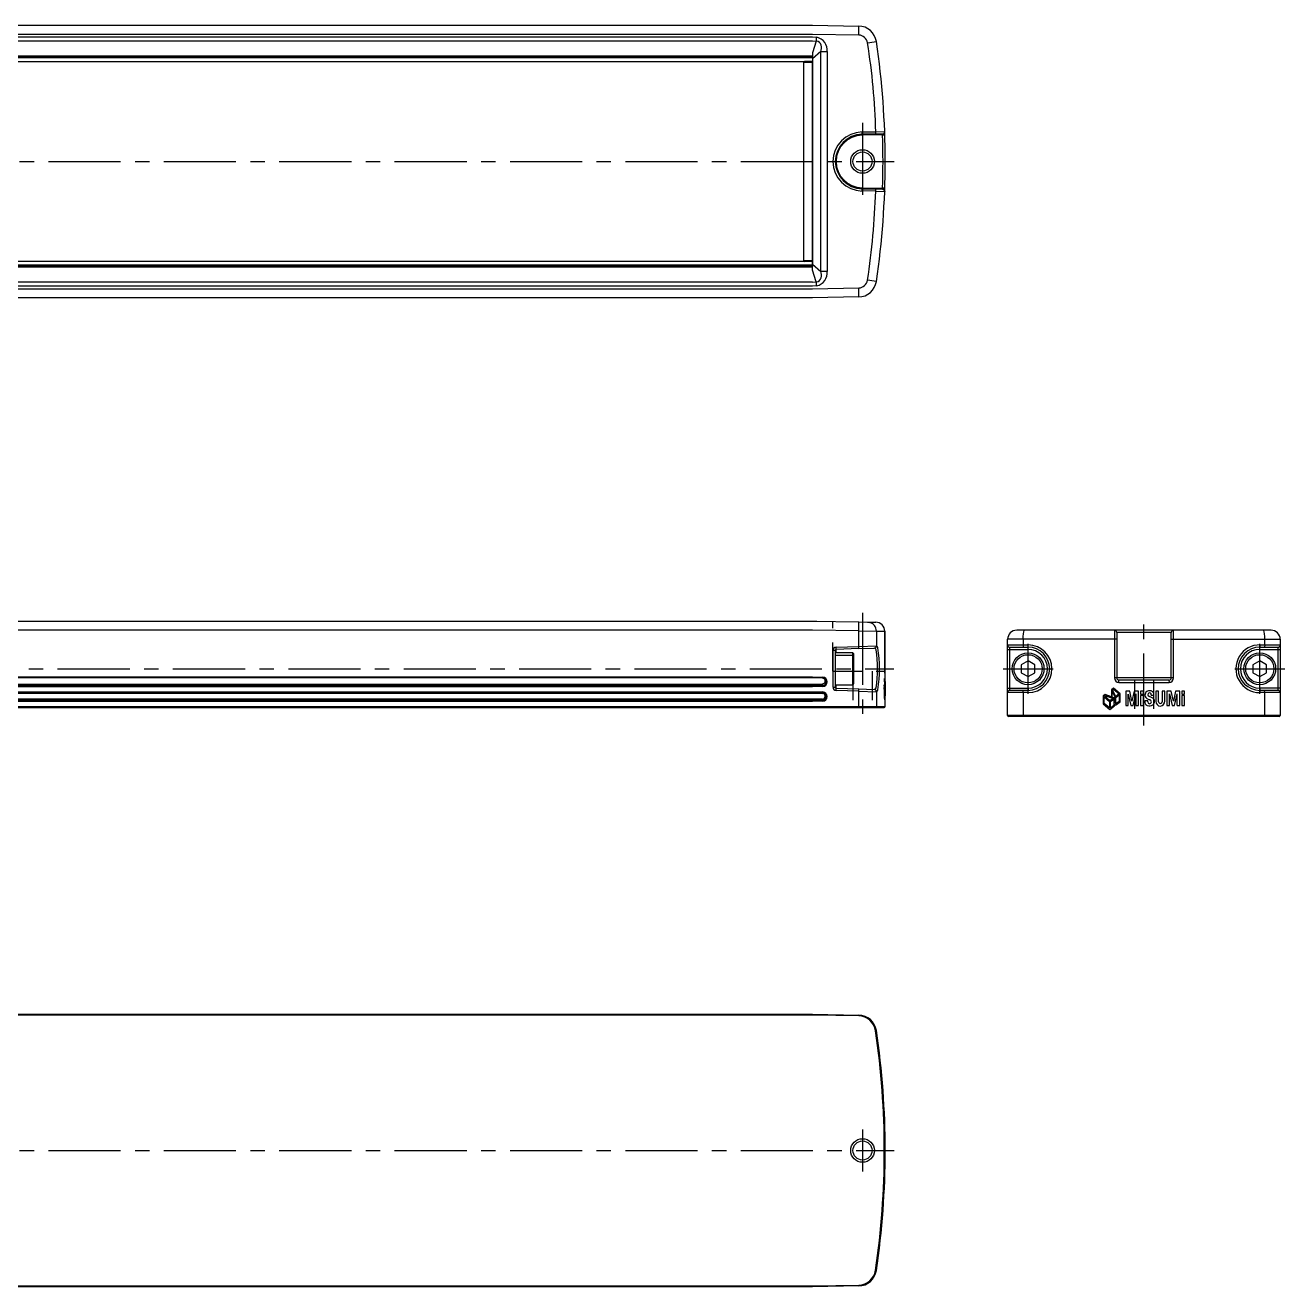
# Model space of a CAD drawing. Extents: x -2 to 553, y -8 to 288.
# Drawn here: x 275.3 to 552.6, y 10 to 287.8 of the extents above; entities that cross this region are included whole.
import ezdxf

# ---------------------------------------------------------------- set-up
doc = ezdxf.new("R2010")
doc.units = 0
doc.header["$LTSCALE"] = 0.5
doc.linetypes.add('CENTER', pattern=[50.8, 31.75, -6.35, 6.35, -6.35])
doc.linetypes.add('DASHED', pattern=[19.05, 12.7, -6.35])
for name, color, linetype in [('MSM_CENTER', 1, 'CENTER'), ('MSM_CONTINUOUS', 7, 'CONTINUOUS'), ('MSM_DASHED', 4, 'DASHED')]:
    doc.layers.add(name, color=color, linetype=linetype)

msp = doc.modelspace()

# ---------------------------------------------------------------- linework, layer by layer
at = {"layer": 'MSM_CENTER'}
for p, q in [((459.6, 266.27), (459.6, 249.26)), ((102.6, 257.76), (466.6, 257.76)), ((459.6, 158.38), (459.6, 135.57)), ((521.55, 133.57), (521.55, 156.57)), ((496.05, 140.57), (496.05, 151.57)), ((547.05, 140.57), (547.05, 151.57)), ((104.6, 146.07), (466.48, 146.07)), ((490.55, 146.07), (501.55, 146.07)), ((541.55, 146.07), (552.55, 146.07)), ((459.6, 44.6), (459.6, 35.4)), ((102.6, 40), (466.6, 40))]:
    msp.add_line(p, q, dxfattribs=at)
at = {"layer": 'MSM_CONTINUOUS'}
for p, q in [((120.6, 287.76), (448.6, 287.76)), ((448.6, 287.76), (458.76, 287.59)), ((448.6, 285.76), (120.6, 285.76)), ((120.6, 285.2), (448.6, 285.2)), ((120.6, 284.34), (448.6, 284.34)), ((458.76, 285.59), (448.6, 285.76)), ((448.6, 285.2), (449.52, 285.11)), ((448.6, 284.33), (449.43, 284.25)), ((449.43, 284.25), (448.6, 281.72)), ((448.6, 280.93), (120.6, 280.93)), ((120.6, 280.77), (448.6, 280.77)), ((448.6, 280.67), (120.6, 280.67)), ((448.6, 280.57), (120.6, 280.57)), ((450.43, 281.97), (448.6, 280.37)), ((448.6, 281.72), (448.6, 279.93)), ((450.43, 233.56), (450.43, 281.97)), ((450.43, 281.97), (451.79, 281.97)), ((451.79, 281.97), (451.79, 233.56)), ((121.1, 279.78), (448.1, 279.78)), ((121.1, 279.78), (448.1, 279.78)), ((446.6, 279.57), (446.6, 235.97)), ((448.6, 279.57), (446.6, 279.57)), ((446.6, 279.56), (446.6, 235.96)), ((446.6, 279.56), (446.6, 279.56)), ((448.5, 279.76), (446.8, 279.76)), ((448.1, 279.76), (448.1, 279.85)), ((448.3, 279.88), (448.3, 279.76)), ((448.49, 279.56), (448.49, 235.96)), ((448.6, 280.37), (448.6, 235.16)), ((459.49, 264.26), (462.51, 264.32)), ((462.51, 264.32), (464.48, 264.36)), ((462.51, 263.82), (459.49, 263.76)), ((464.01, 263.64), (459.49, 263.56)), ((462.51, 263.82), (463.98, 263.84)), ((459.49, 251.97), (464.01, 251.89)), ((459.49, 251.77), (462.51, 251.71)), ((462.51, 251.21), (459.49, 251.27)), ((462.51, 251.71), (462.51, 251.68)), ((462.51, 251.71), (463.91, 251.69)), ((462.51, 251.21), (464.48, 251.17)), ((463.91, 251.69), (464, 251.69)), ((464.48, 251.3), (464.48, 251.3)), ((464.48, 251.2), (464.48, 251.17)), ((448.6, 234.97), (120.6, 234.97)), ((120.6, 234.86), (448.6, 234.86)), ((448.6, 234.76), (120.6, 234.76)), ((120.6, 234.6), (448.6, 234.6)), ((448.1, 235.75), (121.1, 235.75)), ((448.1, 235.75), (121.1, 235.75)), ((446.6, 235.97), (448.6, 235.97)), ((448.5, 235.76), (446.8, 235.76)), ((448.1, 235.68), (448.1, 235.76)), ((448.3, 235.76), (448.3, 235.64)), ((448.6, 233.81), (448.6, 235.62)), ((448.6, 235.16), (450.43, 233.56)), ((448.6, 234.64), (448.6, 234.6)), ((449.43, 231.28), (448.6, 233.81)), ((451.79, 233.56), (450.43, 233.56)), ((448.6, 231.19), (120.6, 231.19)), ((448.6, 231.2), (449.43, 231.28)), ((448.6, 230.33), (120.6, 230.33)), ((120.6, 229.76), (448.6, 229.76)), ((449.52, 230.42), (448.6, 230.33)), ((448.6, 229.76), (458.76, 229.94)), ((458.76, 227.94), (448.6, 227.76)), ((448.6, 227.76), (120.6, 227.76)), ((120.6, 156.57), (448.6, 156.57)), ((448.6, 156.57), (458.76, 156.39)), ((448.6, 156.57), (449.52, 156.55)), ((458.76, 156.39), (460.72, 156.36)), ((460.7, 156.36), (462.51, 156.33)), ((460.72, 156.36), (461.05, 156.29)), ((448.6, 154.57), (120.6, 154.57)), ((458.76, 154.39), (448.6, 154.57)), ((458.76, 151), (458.76, 154.39)), ((458.76, 154.39), (462.65, 154.36)), ((462.65, 154.36), (462.65, 151.12)), ((462.65, 154.36), (464.48, 154.33)), ((464.48, 145.5), (464.48, 154.33)), ((464.48, 154.33), (464.48, 145.5)), ((549.55, 154.57), (493.55, 154.57)), ((494.96, 152.57), (494.98, 153.19)), ((494.98, 153.19), (495.02, 153.75)), ((495.02, 153.75), (495.08, 154.19)), ((495.08, 154.19), (495.17, 154.47)), ((495.17, 154.47), (495.26, 154.57)), ((515.04, 154.57), (515.04, 144.07)), ((527.55, 154.07), (515.55, 154.07)), ((515.55, 154.07), (515.55, 144.07)), ((527.55, 144.07), (527.55, 154.07)), ((528.07, 144.07), (528.07, 154.57)), ((547.94, 154.47), (547.85, 154.57)), ((548.02, 154.19), (547.94, 154.47)), ((548.09, 153.75), (548.02, 154.19)), ((548.13, 153.19), (548.09, 153.75)), ((548.14, 152.57), (548.13, 153.19)), ((453.11, 142.01), (453.11, 150.13)), ((453.11, 150.13), (453.6, 150.13)), ((453.6, 150.13), (453.6, 142.01)), ((453.78, 150.83), (458.76, 151)), ((458.77, 150.5), (453.79, 150.33)), ((453.79, 149.57), (453.79, 150.33)), ((458.76, 151), (462.65, 151.12)), ((458.77, 150.5), (462.17, 150.62)), ((462.17, 150.62), (462.22, 150.62)), ((462.65, 151.12), (462.7, 151.12)), ((491.55, 135.77), (491.55, 152.57)), ((515.55, 152.57), (491.55, 152.57)), ((491.55, 151.32), (496.05, 151.32)), ((491.55, 150.32), (496.05, 150.32)), ((492.05, 150.82), (496.05, 150.82)), ((492.05, 141.32), (492.05, 150.82)), ((494.96, 152.57), (494.96, 151.32)), ((494.96, 151.32), (494.97, 151.13)), ((494.97, 151.13), (494.98, 150.97)), ((494.98, 150.97), (495.01, 150.86)), ((495.01, 150.86), (495.04, 150.82)), ((496.05, 150.32), (496.05, 150.82)), ((527.55, 152.57), (551.55, 152.57)), ((547.05, 151.32), (551.55, 151.32)), ((547.05, 150.32), (547.05, 150.82)), ((547.05, 150.82), (551.05, 150.82)), ((547.05, 150.32), (551.55, 150.32)), ((548.1, 150.86), (548.07, 150.82)), ((548.12, 150.97), (548.1, 150.86)), ((548.14, 151.13), (548.12, 150.97)), ((548.14, 151.32), (548.14, 152.57)), ((548.14, 151.32), (548.14, 151.13)), ((551.05, 150.82), (551.05, 141.32)), ((551.55, 152.57), (551.55, 135.77)), ((457.4, 149.57), (453.6, 149.57)), ((453.6, 149.1), (457.4, 149.1)), ((457.4, 149.57), (457.4, 142.57)), ((457.6, 149.4), (457.6, 142.76)), ((496.05, 147.79), (494.55, 146.94)), ((497.55, 146.94), (496.05, 147.79)), ((547.05, 147.79), (545.55, 146.94)), ((548.55, 146.94), (547.05, 147.79)), ((457.6, 146.96), (457.4, 146.96)), ((457.4, 145.18), (457.6, 145.18)), ((464.49, 144.89), (464.49, 144.88)), ((464.6, 137.77), (464.6, 144.8)), ((494.55, 146.94), (494.55, 145.2)), ((494.55, 145.2), (496.05, 144.35)), ((496.05, 144.35), (497.55, 145.2)), ((497.55, 145.2), (497.55, 146.94)), ((545.55, 146.94), (545.55, 145.2)), ((545.55, 145.2), (547.05, 144.35)), ((547.05, 144.35), (548.55, 145.2)), ((548.55, 145.2), (548.55, 146.94)), ((120.6, 144.27), (448.6, 144.27)), ((448.6, 144.07), (120.6, 144.07)), ((448.6, 144.04), (120.6, 144.04)), ((120.6, 142.69), (448.6, 142.69)), ((448.6, 142.52), (120.6, 142.52)), ((448.6, 142.32), (120.6, 142.32)), ((448.6, 142.12), (120.6, 142.12)), ((448.6, 144.27), (450.81, 144.21)), ((450.8, 144.01), (448.6, 144.07)), ((450.8, 143.99), (448.6, 144.04)), ((448.6, 142.69), (450.8, 142.75)), ((450.81, 142.58), (448.6, 142.52)), ((450.8, 142.38), (448.6, 142.32)), ((450.81, 142.18), (448.6, 142.12)), ((453.11, 142.01), (453.6, 142.01)), ((453.6, 142.57), (457.4, 142.57)), ((453.79, 141.81), (453.79, 142.57)), ((453.79, 141.81), (458.77, 141.64)), ((464.37, 142.23), (464.38, 142.32)), ((464.37, 142.23), (464.37, 140.46)), ((464.37, 142.17), (464.39, 142.17)), ((464.38, 141.97), (464.37, 141.97)), ((464.38, 142.32), (464.39, 142.55)), ((464.4, 142.32), (464.38, 142.32)), ((464.38, 141.97), (464.38, 140.54)), ((464.43, 141.14), (464.38, 141.97)), ((464.39, 142.55), (464.45, 142.03)), ((464.4, 142.32), (464.39, 142.17)), ((464.39, 142.17), (464.44, 141.14)), ((464.4, 142.32), (464.43, 142.03)), ((464.43, 142.03), (464.45, 142.03)), ((464.43, 142.03), (464.44, 141.96)), ((464.44, 141.96), (464.46, 141.96)), ((464.44, 141.96), (464.46, 141.76)), ((464.45, 143.56), (464.46, 143.66)), ((464.45, 143.56), (464.45, 142.03)), ((464.45, 143.48), (464.46, 143.48)), ((464.46, 143.13), (464.45, 143.13)), ((464.46, 143.66), (464.47, 143.9)), ((464.46, 143.66), (464.47, 143.66)), ((464.47, 143.66), (464.46, 143.48)), ((464.46, 143.48), (464.49, 142.07)), ((464.46, 143.13), (464.46, 141.96)), ((464.46, 143.13), (464.48, 142.07)), ((464.46, 141.96), (464.48, 141.76)), ((464.46, 141.76), (464.48, 141.76)), ((464.46, 141.76), (464.46, 141.51)), ((464.52, 142.66), (464.47, 143.9)), ((464.51, 142.66), (464.47, 143.66)), ((464.48, 142.07), (464.49, 142.07)), ((464.48, 142.07), (464.48, 141.92)), ((464.48, 140.68), (464.48, 141.92)), ((464.48, 141.89), (464.49, 141.89)), ((464.48, 141.76), (464.48, 140.91)), ((464.49, 142.07), (464.5, 142.43)), ((464.51, 142.43), (464.49, 141.89)), ((464.49, 141.89), (464.49, 140.46)), ((464.5, 142.43), (464.51, 142.66)), ((464.51, 142.43), (464.5, 142.43)), ((464.52, 142.66), (464.51, 142.66)), ((464.51, 141), (464.51, 142.43)), ((464.52, 140.92), (464.52, 142.66)), ((464.57, 143.26), (464.55, 143.26)), ((464.55, 143.26), (464.55, 140.1)), ((464.55, 142.62), (464.56, 142.62)), ((464.56, 140.1), (464.56, 142.62)), ((464.56, 142.62), (464.57, 141.03)), ((464.57, 143.26), (464.58, 141.03)), ((464.59, 143.26), (464.58, 143.26)), ((464.58, 143.26), (464.58, 142.66)), ((464.59, 142.66), (464.58, 142.66)), ((464.58, 142.66), (464.58, 141.03)), ((464.59, 142.66), (464.58, 140.1)), ((464.6, 143.26), (464.59, 143.26)), ((464.59, 143.26), (464.59, 142.59)), ((464.59, 140.1), (464.59, 143.26)), ((464.59, 142.66), (464.59, 140.1)), ((464.59, 142.59), (464.6, 142.59)), ((464.59, 142.3), (464.59, 140.1)), ((464.6, 142.3), (464.59, 142.3)), ((464.6, 142.59), (464.6, 143.26)), ((464.6, 140.1), (464.6, 142.3)), ((491.55, 141.82), (496.05, 141.82)), ((496.05, 141.82), (496.05, 141.32)), ((514.84, 141.79), (514.38, 141.45)), ((516.32, 140.55), (514.84, 141.79)), ((528.07, 144.07), (515.04, 144.07)), ((516.04, 143.07), (516.05, 143.57)), ((516.04, 143.07), (527.07, 143.07)), ((527.05, 143.57), (516.05, 143.57)), ((527.05, 143.57), (527.07, 143.07)), ((547.05, 141.82), (547.05, 141.32)), ((551.55, 141.82), (547.05, 141.82)), ((120.6, 141.02), (448.6, 141.02)), ((120.6, 140.82), (448.6, 140.82)), ((120.6, 140.7), (448.6, 140.7)), ((448.6, 139.35), (120.6, 139.35)), ((448.6, 139.27), (120.6, 139.27)), ((448.6, 139.07), (120.6, 139.07)), ((448.6, 141.02), (450.81, 140.96)), ((448.6, 140.82), (450.8, 140.76)), ((448.6, 140.7), (450.8, 140.65)), ((450.8, 139.41), (448.6, 139.35)), ((450.8, 139.33), (448.6, 139.27)), ((450.8, 139.13), (448.6, 139.07)), ((450.81, 138.93), (448.6, 138.87)), ((450.8, 139.33), (450.8, 139.41)), ((458.76, 141.14), (453.78, 141.31)), ((458.76, 137.77), (458.76, 141.14)), ((458.76, 141.14), (462.65, 141.02)), ((458.77, 141.64), (462.17, 141.52)), ((462.22, 141.52), (462.17, 141.52)), ((462.65, 141.02), (462.7, 141.02)), ((462.65, 141.02), (462.65, 137.77)), ((464.37, 140.54), (464.38, 140.54)), ((464.37, 140.46), (464.42, 139.55)), ((464.38, 140.54), (464.44, 139.55)), ((464.42, 139.55), (464.44, 139.55)), ((464.42, 139.55), (464.42, 139.54)), ((464.42, 139.54), (464.44, 139.54)), ((464.42, 139.54), (464.44, 139.23)), ((464.43, 141.14), (464.44, 141.14)), ((464.44, 140.98), (464.43, 141.14)), ((464.46, 141.51), (464.44, 141.14)), ((464.47, 141.51), (464.44, 140.97)), ((464.44, 139.55), (464.44, 140.98)), ((464.44, 140.97), (464.44, 139.54)), ((464.44, 140.97), (464.44, 140.97)), ((464.44, 139.54), (464.47, 140)), ((464.48, 140), (464.44, 139.23)), ((464.46, 141.51), (464.47, 141.51)), ((464.47, 140.08), (464.47, 141.51)), ((464.47, 140.91), (464.48, 140.91)), ((464.47, 140.68), (464.48, 140.68)), ((464.47, 140.48), (464.48, 140.48)), ((464.47, 140), (464.47, 140.08)), ((464.47, 140), (464.48, 140)), ((464.48, 140.91), (464.48, 140.68)), ((464.48, 140.48), (464.48, 140.46)), ((464.48, 140.48), (464.48, 140)), ((464.48, 140.46), (464.49, 140.46)), ((464.48, 140.46), (464.49, 140.14)), ((464.51, 140.92), (464.49, 140.46)), ((464.52, 140.92), (464.49, 140.14)), ((464.51, 141), (464.51, 140.92)), ((464.51, 140.92), (464.52, 140.92)), ((464.55, 140.1), (464.56, 140.1)), ((464.57, 141.03), (464.58, 141.03)), ((464.57, 141.03), (464.57, 140.1)), ((464.57, 140.1), (464.58, 140.1)), ((464.59, 140.1), (464.6, 140.1)), ((464.59, 140.1), (464.59, 140.1)), ((496.05, 140.82), (491.55, 140.82)), ((496.05, 141.32), (492.05, 141.32)), ((494.96, 140.82), (494.97, 141.01)), ((494.96, 140.82), (494.96, 135.77)), ((494.97, 141.01), (494.98, 141.17)), ((494.98, 141.17), (495.01, 141.28)), ((495.01, 141.28), (495.04, 141.32)), ((513.01, 140.44), (512.59, 140.12)), ((512.59, 140.12), (512.59, 138.35)), ((512.78, 138.43), (512.78, 139.86)), ((512.78, 139.86), (513.97, 138.87)), ((512.84, 140.06), (513.05, 140.21)), ((514.08, 139.03), (512.84, 140.06)), ((514.38, 139.92), (513.01, 140.44)), ((513.05, 140.21), (514.79, 139.55)), ((514.79, 139.55), (514.08, 139.03)), ((514.16, 138.86), (514.89, 139.4)), ((514.38, 141.45), (514.38, 139.92)), ((514.57, 141.02), (515.2, 139.81)), ((514.57, 139.85), (514.57, 141.02)), ((515.09, 139.65), (514.57, 139.85)), ((514.6, 141.37), (514.84, 141.55)), ((515.33, 139.96), (514.6, 141.37)), ((514.84, 141.55), (516.08, 140.52)), ((514.89, 139.4), (514.89, 137.97)), ((515.08, 138.8), (515.09, 139.65)), ((515.2, 139.81), (515.2, 138.57)), ((516.08, 140.52), (515.33, 139.96)), ((515.4, 139.78), (516.12, 140.32)), ((515.4, 138.35), (515.4, 139.78)), ((516.12, 138.89), (515.4, 138.35)), ((516.12, 140.32), (516.12, 138.89)), ((516.32, 138.81), (516.32, 140.55)), ((517.53, 141.15), (517.53, 137.99)), ((518.47, 141.15), (517.53, 141.15)), ((518.11, 137.99), (518.11, 140.51)), ((518.11, 140.51), (518.68, 137.99)), ((518.92, 138.92), (518.47, 141.15)), ((519.39, 141.15), (518.92, 138.92)), ((519.18, 137.99), (519.75, 140.55)), ((520.33, 141.15), (519.39, 141.15)), ((519.75, 140.55), (519.75, 137.99)), ((520.33, 137.99), (520.33, 141.15)), ((520.78, 141.15), (520.78, 140.47)), ((521.42, 141.15), (520.78, 141.15)), ((520.78, 140.47), (521.42, 140.47)), ((520.78, 140.19), (520.78, 137.99)), ((521.42, 140.19), (520.78, 140.19)), ((521.42, 140.47), (521.42, 141.15)), ((521.42, 137.99), (521.42, 140.19)), ((521.74, 138.98), (521.75, 138.63)), ((522.38, 138.98), (521.74, 138.98)), ((522.38, 138.77), (522.38, 138.98)), ((523.54, 139.57), (522.74, 139.94)), ((523.03, 140.68), (522.79, 140.74)), ((523.13, 140.27), (523.12, 140.54)), ((523.13, 140.27), (523.74, 140.27)), ((523.74, 140.27), (523.74, 140.48)), ((524.15, 141.15), (524.15, 138.95)), ((524.79, 141.15), (524.15, 141.15)), ((524.79, 138.8), (524.79, 141.15)), ((525.53, 141.15), (525.53, 138.79)), ((526.17, 141.15), (525.53, 141.15)), ((526.17, 138.95), (526.17, 141.15)), ((526.62, 141.15), (526.62, 137.99)), ((527.57, 141.15), (526.62, 141.15)), ((527.2, 137.99), (527.21, 140.52)), ((527.21, 140.52), (527.77, 137.99)), ((528.03, 138.92), (527.57, 141.15)), ((528.48, 141.15), (528.03, 138.92)), ((528.27, 137.99), (528.84, 140.52)), ((529.42, 141.15), (528.48, 141.15)), ((528.84, 137.99), (528.84, 140.52)), ((529.42, 137.99), (529.42, 141.15)), ((529.87, 141.15), (529.87, 140.47)), ((530.51, 141.15), (529.87, 141.15)), ((529.87, 140.47), (530.51, 140.47)), ((529.87, 140.19), (529.87, 137.99)), ((530.51, 140.19), (529.87, 140.19)), ((530.51, 140.47), (530.51, 141.15)), ((530.51, 137.99), (530.51, 140.19)), ((551.05, 141.32), (547.05, 141.32)), ((551.55, 140.82), (547.05, 140.82)), ((548.1, 141.28), (548.07, 141.32)), ((548.12, 141.17), (548.1, 141.28)), ((548.14, 141.01), (548.12, 141.17)), ((548.14, 140.82), (548.14, 141.01)), ((548.14, 135.77), (548.14, 140.82)), ((104.8, 137.57), (464.4, 137.57)), ((448.6, 138.87), (120.6, 138.87)), ((120.6, 137.77), (448.6, 137.77)), ((448.6, 137.77), (458.76, 137.77)), ((458.76, 137.77), (464.6, 137.77)), ((512.59, 138.35), (514.05, 137.12)), ((513.97, 137.44), (512.78, 138.43)), ((513.97, 138.87), (513.97, 137.44)), ((514.05, 137.12), (515.08, 137.89)), ((514.16, 137.43), (514.16, 138.86)), ((514.89, 137.97), (514.16, 137.43)), ((515.2, 138.57), (515.08, 138.8)), ((515.08, 137.89), (515.08, 138.37)), ((515.08, 138.37), (515.27, 138.03)), ((515.27, 138.03), (516.32, 138.81)), ((517.53, 137.99), (518.11, 137.99)), ((518.68, 137.99), (519.18, 137.99)), ((519.75, 137.99), (520.33, 137.99)), ((520.78, 137.99), (521.42, 137.99)), ((526.62, 137.99), (527.2, 137.99)), ((527.77, 137.99), (528.27, 137.99)), ((528.84, 137.99), (529.42, 137.99)), ((529.87, 137.99), (530.51, 137.99)), ((551.55, 135.77), (491.55, 135.77)), ((551.35, 135.57), (491.75, 135.57)), ((494.97, 135.67), (494.96, 135.77)), ((494.98, 135.6), (494.97, 135.67)), ((494.99, 135.57), (494.98, 135.6)), ((548.11, 135.57), (548.13, 135.6)), ((548.13, 135.6), (548.14, 135.67)), ((548.14, 135.67), (548.14, 135.77)), ((120.6, 70), (448.6, 70)), ((448.6, 69.8), (120.6, 69.8)), ((448.6, 70), (458.76, 69.82)), ((458.76, 69.62), (448.6, 69.8)), ((458.76, 69.82), (458.76, 69.62)), ((462.45, 66.38), (462.65, 66.41)), ((462.45, 13.62), (462.65, 13.59)), ((120.6, 10.2), (448.6, 10.2)), ((448.6, 10), (120.6, 10)), ((448.6, 10.2), (458.76, 10.38)), ((458.76, 10.18), (448.6, 10)), ((450.81, 10.04), (448.6, 10)), ((458.76, 10.18), (458.76, 10.38))]:
    msp.add_line(p, q, dxfattribs=at)
for centre, radius in [((459.6, 257.76), 2.6), ((459.6, 257.76), 2.1), ((496.05, 146.07), 3.5), ((496.05, 146.07), 3.1), ((547.05, 146.07), 3.5), ((547.05, 146.07), 3.1), ((459.6, 40), 2.6), ((459.6, 40), 2.1)]:
    msp.add_circle(centre, radius, dxfattribs=at)
for centre, radius, start, end in [((430.11, 286.59), 28.67, 358.0016, 1.9984), ((458.69, 283.59), 4, 8.4352, 89.002), ((166.77, 313.3), 284.15, 354.1315, 354.3062), ((449.42, 283.16), 1.09, 10.4346, 89.4197), ((449.01, 282.35), 2.8, 352.1365, 79.5305), ((448.11, 282.77), 2.46, 340.9802, 13.7975), ((458.73, 283.59), 2, 8.4365, 89.0006), ((433.16, 472.92), 191.04, 278.2916, 278.8811), ((314.98, 260.57), 147.58, 1.4554, 9.0894), ((284.68, 257.76), 179.92, 351.5591, 8.4411), ((446.8, 279.56), 0.2, 90.0023, 179.9954), ((449.85, 279.62), 1.36, 174.0296, 182.4727), ((448.5, 279.66), 0.1, 0, 90), ((459.6, 257.76), 6.5, 90.9982, 269.0018), ((452.33, 264.01), 7.17, 358.0016, 1.9984), ((455.35, 264.07), 7.17, 358.0016, 1.9984), ((463.98, 264.34), 0.5, 271, 2.1), ((289.12, 257.92), 175.47, 1.8739, 2.0859), ((459.6, 257.76), 6, 91, 269), ((459.59, 257.76), 5.8, 91.0001, 268.9999), ((463.51, 263.67), 0.506, 356.6797, 19.6648), ((459.5, 404.91), 141.34, 271.8284, 272.0257), ((284.88, 257.76), 179.23, 358.1205, 1.8795), ((452.33, 251.52), 7.17, 358.0016, 1.9984), ((285.8, 257.66), 176.83, 351.542, 357.9116), ((452.23, 251.5), 10.28, 358.3925, 0.9749), ((463.3, 251.89), 0.714, 343.7205, 359.935), ((463.99, 251.21), 0.48, 21.3126, 90.5773), ((463.98, 251.19), 0.497, 357.6413, 87.8493), ((459.53, 111.28), 140.68, 87.9738, 88.1721), ((463.97, 251.18), 0.511, 2.1045, 22.9866), ((287.85, 257.65), 176.74, 357.9082, 358.1252), ((446.8, 235.96), 0.2, 180.0063, 269.997), ((449.85, 235.91), 1.36, 177.5318, 185.9531), ((448.5, 235.86), 0.1, 270, 360), ((449.01, 233.17), 2.8, 280.3886, 7.9445), ((448.11, 232.76), 2.46, 346.2025, 19.0198), ((449.42, 232.37), 1.09, 270.5803, 349.5654), ((166.77, 202.23), 284.15, 5.6938, 5.8685), ((458.73, 231.94), 2, 270.9994, 351.5635), ((458.69, 231.94), 4, 270.998, 351.5648), ((433.16, 42.61), 191.04, 81.1189, 81.7084), ((430.11, 228.94), 28.67, 358.0016, 1.9984), ((430.11, 155.39), 28.67, 358.0016, 1.9984), ((460.77, 154.43), 1.88, 357.7989, 81.5676), ((462.51, 154.36), 1.97, 359.0918, 89.8998), ((493.55, 152.57), 2, 90, 180), ((515.05, 154.07), 0.5, 0.0007, 90), ((528.05, 154.07), 0.5, 90, 180), ((549.55, 152.57), 2, 0, 90), ((453.8, 150.13), 0.699, 91.9489, 180.0511), ((453.8, 150.13), 0.2, 92, 180), ((446.62, 150.45), 7.17, 359.0025, 2.9978), ((451.6, 150.63), 7.17, 359.0025, 2.9978), ((462.15, 151.12), 0.497, 272.2991, 0.3471), ((462.14, 150.17), 0.448, 10.1741, 86.1075), ((462.2, 151.12), 0.497, 272.2917, 0.3378), ((434.56, 146.07), 28.33, 351.5114, 8.4891), ((462.37, 150.58), 0.632, 9.7296, 58.2887), ((434.56, 146.07), 28.8, 350.769, 9.231), ((492.05, 151.32), 0.5, 180, 270), ((497.24, 151.24), 1.26, 176.4927, 199.6781), ((496.05, 146.07), 5.25, 270, 90), ((496.05, 146.07), 4.75, 270, 90), ((496.05, 146.07), 4.25, 270, 90), ((547.05, 146.07), 5.25, 88.7761, 270), ((547.05, 146.07), 4.75, 90, 270), ((547.05, 146.07), 4.25, 90, 270), ((545.87, 151.24), 1.26, 340.3219, 3.5073), ((551.05, 151.32), 0.5, 270, 0), ((457.4, 149.38), 0.195, 0.59, 91.7145), ((457.41, 148.91), 0.189, 4.7597, 93.4535), ((469.67, 145.33), 5.19, 178.1201, 185.8607), ((473.71, 145.41), 9.24, 179.428, 183.2346), ((464.13, 144.8), 0.466, 358.1638, 41.3641), ((447.94, 144.24), 2.87, 355.5035, 359.4984), ((450.78, 143.2), 0.818, 271.5035, 88.5012), ((450.78, 143.37), 0.618, 271.4941, 88.5059), ((449.59, 142.56), 1.22, 0.6124, 8.7759), ((450.29, 142.51), 0.529, 345.0199, 6.845), ((447.94, 142.15), 2.87, 0.5016, 4.4965), ((450.78, 143.2), 1.02, 271.5327, 88.4673), ((453.8, 142.01), 0.699, 179.9349, 268.0651), ((453.8, 142.01), 0.2, 180, 268.0015), ((446.62, 141.69), 7.17, 357.0022, 0.9975), ((457.4, 142.77), 0.195, 268.2855, 359.41), ((462.14, 141.96), 0.448, 273.8925, 349.8259), ((516.07, 144.1), 1.03, 181.7675, 268.3918), ((516.05, 144.07), 0.5, 180, 270), ((527.05, 144.07), 0.5, 270, 0), ((527.04, 144.1), 1.03, 271.6082, 358.2325), ((447.94, 140.99), 2.87, 355.5035, 359.4984), ((450.78, 139.95), 0.818, 271.5035, 88.5012), ((450.78, 140.03), 0.618, 271.4941, 88.5059), ((449.58, 139.25), 1.22, 354.4587, 3.8344), ((447.94, 138.9), 2.87, 0.5016, 4.4965), ((450.78, 139.95), 1.02, 271.5327, 88.4673), ((451.6, 141.51), 7.17, 357.0022, 0.9975), ((462.15, 141.02), 0.497, 359.6529, 87.7009), ((462.2, 141.02), 0.497, 359.6614, 87.7082), ((462.37, 141.55), 0.632, 301.7113, 350.2704), ((492.05, 140.82), 0.5, 90, 180), ((497.24, 140.9), 1.26, 160.3219, 183.5073), ((522.83, 140.27), 1.05, 143.0325, 195.2518), ((522.98, 140.53), 1.28, 204.5952, 260.7273), ((522.74, 140.23), 1.01, 88.4285, 137.9646), ((522.94, 140.38), 0.51, 154.3537, 213.2001), ((522.74, 140.42), 0.323, 82.2311, 146.6683), ((522.98, 140.55), 0.651, 224.0348, 249.1966), ((522.71, 139.82), 1.42, 58.2031, 87.6988), ((522.72, 138.8), 0.466, 357.3245, 82.4916), ((522.98, 140.54), 0.144, 0.4263, 71.0742), ((522.93, 138.9), 0.95, 288.4139, 5.2104), ((523.06, 140.48), 0.682, 0.4946, 53.91), ((523.05, 138.89), 0.834, 6.7613, 54.2468), ((525.22, 138.9), 1.06, 177.4581, 267.1706), ((525.1, 138.91), 1.07, 273.4755, 1.9303), ((545.87, 140.9), 1.26, 356.4927, 19.6781), ((551.05, 140.82), 0.5, 0, 90), ((455.89, 137.72), 2.87, 357.0017, 0.9986), ((462.45, 137.77), 0.199, 270.286, 0.3375), ((464.4, 137.77), 0.2, 270, 0), ((522.51, 138.71), 0.768, 186.1508, 228.9707), ((522.73, 139.09), 1.2, 232.8495, 294.8664), ((522.8, 138.77), 0.413, 181.0286, 266.8893), ((522.78, 138.77), 0.407, 269.8551, 2.312), ((525.16, 138.79), 0.372, 178.3002, 359.6344), ((491.75, 135.77), 0.2, 180, 270), ((551.35, 135.77), 0.2, 270, 0), ((458.69, 65.82), 4, 8.437, 89), ((458.69, 65.82), 3.8, 8.437, 89), ((284.6, 40), 179.8, 351.5628, 8.4372), ((284.6, 40), 180, 351.563, 8.437), ((458.69, 14.18), 3.8, 271, 351.563), ((458.69, 14.18), 4, 271, 351.563)]:
    msp.add_arc(centre, radius, start, end, dxfattribs=at)
at = {"layer": 'MSM_DASHED'}
for p, q in [((453.1, 145.51), (453.1, 156.49)), ((453.1, 145.51), (464.48, 145.51)), ((457.5, 145.51), (457.5, 137.57)), ((461.7, 145.51), (461.7, 137.57)), ((519.45, 143.57), (519.45, 135.57)), ((523.65, 143.57), (523.65, 135.57))]:
    msp.add_line(p, q, dxfattribs=at)

doc.saveas('drawing.dxf')
